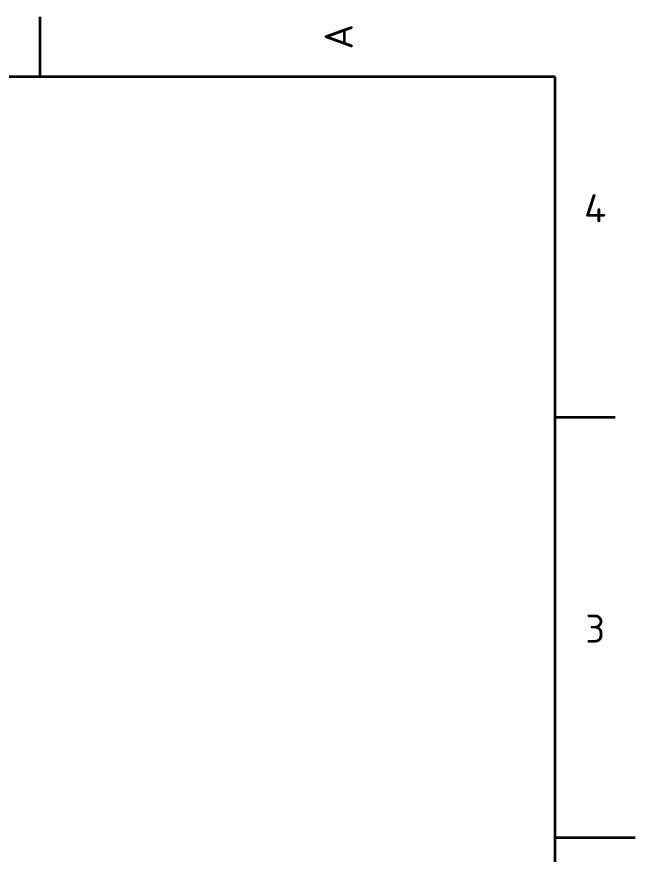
# Model space of a CAD drawing. Extents: x 0 to 297, y 0 to 210.
# Drawn here: x 219.8 to 297, y 102.9 to 207.5 of the extents above; entities that cross this region are included whole.
import ezdxf
from ezdxf.enums import TextEntityAlignment as Align

# ---------------------------------------------------------------- set-up
doc = ezdxf.new("R2010")
doc.units = 0
doc.layers.get('0').update_dxf_attribs({"lineweight": 13})
doc.styles.get("Standard").update_dxf_attribs({"font": 'isocp.shx'})

# ---------------------------------------------------------------- blocks, each defined once
blk = doc.blocks.new('BLOCK1445')
at = {"color": 7, "lineweight": 18, "width": 1.110901}
blk.add_text('A', height=3.5, rotation=90, dxfattribs=at).set_placement((261.723755, 203.426224), (261.723755, 206.573776), align=Align.FIT)
blk = doc.blocks.new('BLOCK1447')
at = {"color": 7, "lineweight": 18, "width": 0.863838}
blk.add_text('3', height=3.5, dxfattribs=at).set_placement((290.776215, 129.326218), (293.223755, 129.326218), align=Align.FIT)
blk = doc.blocks.new('BLOCK1451')
at = {"color": 7, "lineweight": 18, "width": 0.933329}
blk.add_text('4', height=3.5, dxfattribs=at).set_placement((290.600006, 181.826218), (293.399994, 181.826218), align=Align.FIT)

msp = doc.modelspace()

# ---------------------------------------------------------------- linework, layer by layer
at = {"color": 7, "lineweight": 35}
for p, q in [((222.7, 200), (222.7, 207.5)), ((287, 200), (10, 200)), ((287, 10), (287, 200)), ((287, 157.5), (294.5, 157.5)), ((287, 105), (297, 105))]:
    msp.add_line(p, q, dxfattribs=at)

# ---------------------------------------------------------------- block references
at = {"lineweight": 0}
for name in ['BLOCK1445', 'BLOCK1451', 'BLOCK1447']:
    msp.add_blockref(name, (0, 0), dxfattribs=at)

doc.saveas('drawing.dxf')
